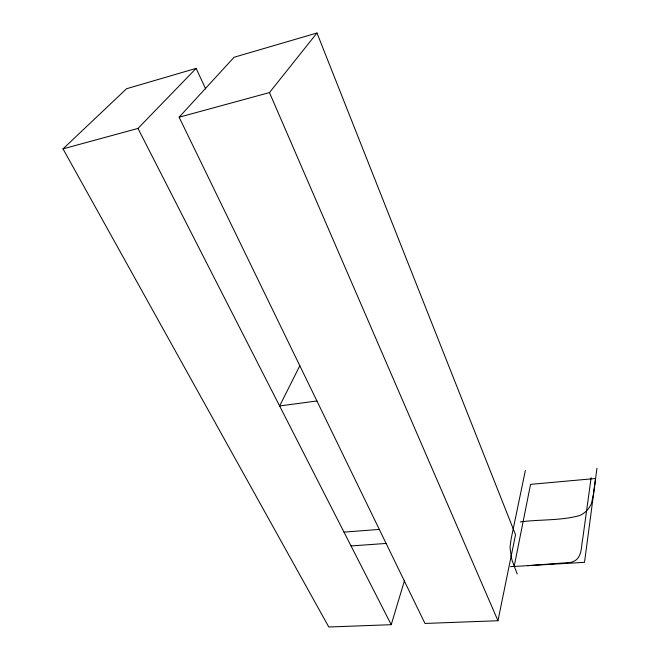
<?xml version="1.0" encoding="UTF-8"?>
<svg xmlns="http://www.w3.org/2000/svg" width="660" height="660" viewBox="0 0 660 660"><rect width="100%" height="100%" fill="white"/><g stroke="black" fill="none" stroke-linecap="round" stroke-linejoin="round"><path stroke-width="0.99" d="M596.986 468.212L593.406 494.315L591.566 503.068A23.438 15.691 -16.9 0 1 590.56 505.37C588.208 509.8 584.397 513.48 579.793 515.518C560.571 520.872 539.995 519.247 520.327 521.92M591.121 477.733L582.739 538.725C581.212 545.581 582.161 554.045 576.757 559.391A9.232 6.567 -17 0 1 574.67 560.868L572.707 561.767A12.342 8.761 -17.1 0 1 570.273 562.468L527.505 565.669M514.165 566.445L530.549 484.366L595.625 478.492L584.512 562.345L510.469 566.659M497.962 620.738L515.542 534.724L316.981 33L234.085 57.263L179.116 117.216L424.974 623.444L497.962 620.738L269.462 92.581L316.981 33M525.36 470.464L511.129 538.956L510.114 546.463A9.974 2.986 84.9 0 0 510.122 548.51L511.368 557.428A23.38 6.938 84.8 0 0 512.284 560.951L517.209 573.961M205.672 88.918L196.127 68.376L126.538 88.745L63.013 148.871L328.796 627L391.223 624.69L404.588 580.264M299.83 365.714L279.617 405.966L316.924 400.958M63.013 148.871L137.989 128.428L196.127 68.376M179.116 117.216L269.462 92.581M343.992 532.125L379.302 529.403M351.037 545.935L386.125 543.444M137.989 128.428L391.223 624.69"/></g></svg>
